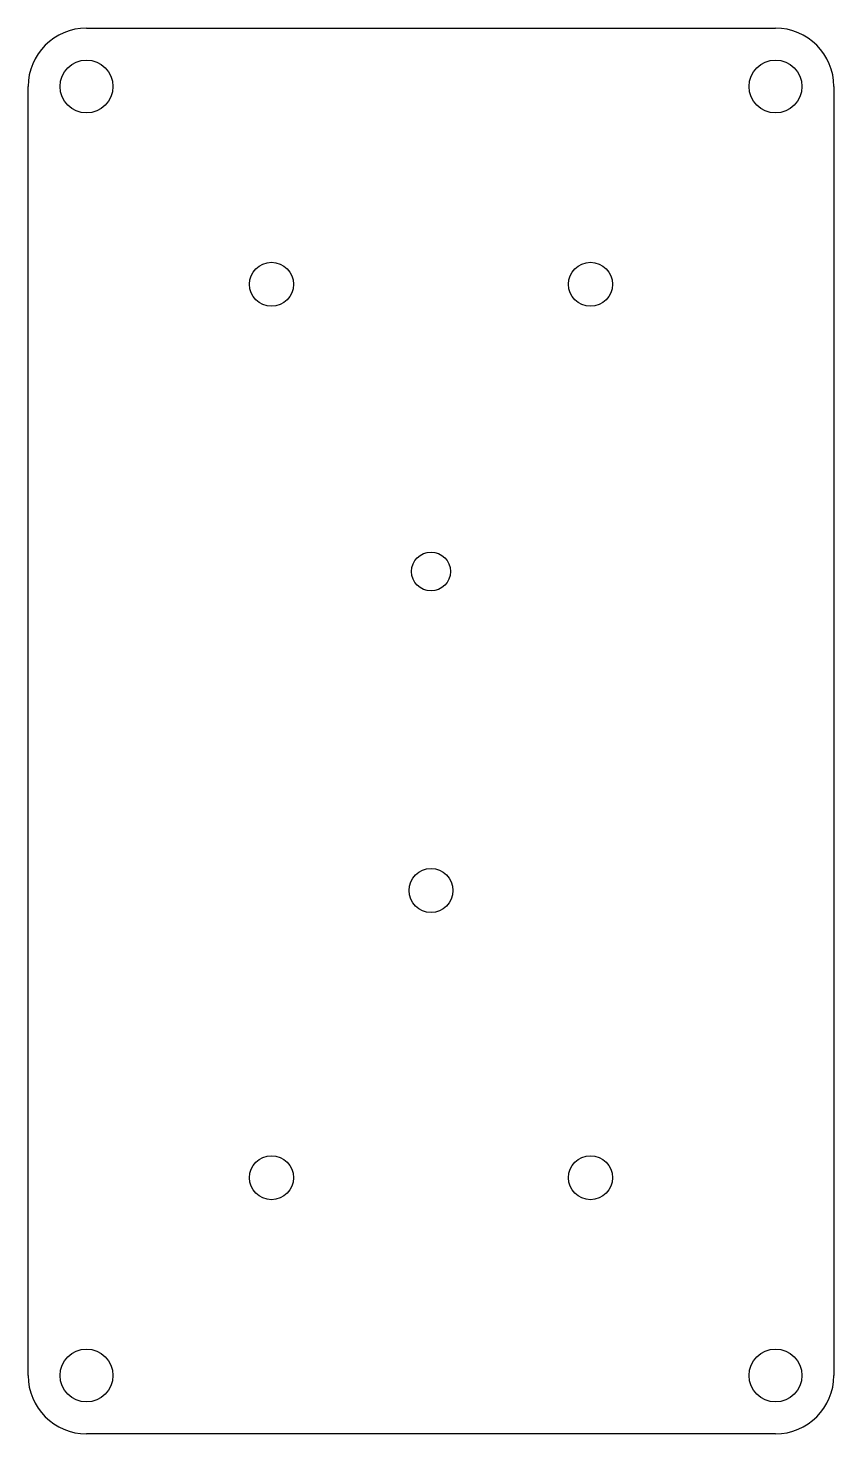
# Model space of a CAD drawing. Header units: millimetres. Extents: x -2 to 62, y -2 to 109.
import ezdxf

# ---------------------------------------------------------------- set-up
doc = ezdxf.new("R2010")
doc.units = ezdxf.units.MM

msp = doc.modelspace()

# ---------------------------------------------------------------- linework, layer by layer
at = {"color": 7, "linetype": 'Continuous', "lineweight": 25}
for p, q in [((3, 108.5762), (57, 108.5762)), ((-1.5762, 3), (-1.5762, 104)), ((61.5762, 104), (61.5762, 3)), ((57, -1.5762), (3, -1.5762))]:
    msp.add_line(p, q, dxfattribs=at)
for centre, radius in [((3, 104), 2.0738), ((57, 104), 2.0738), ((17.5, 88.5), 1.7238), ((42.5, 88.5), 1.7238), ((30, 66), 1.5238), ((30, 41), 1.7238), ((17.5, 18.5), 1.7238), ((42.5, 18.5), 1.7238), ((3, 3), 2.0738), ((57, 3), 2.0738)]:
    msp.add_circle(centre, radius, dxfattribs=at)
for centre, start, end in [((3, 104), 90, 180), ((57, 104), 0, 90), ((3, 3), 180, 270), ((57, 3), 270, 0)]:
    msp.add_arc(centre, 4.5762, start, end, dxfattribs=at)

doc.saveas('drawing.dxf')
